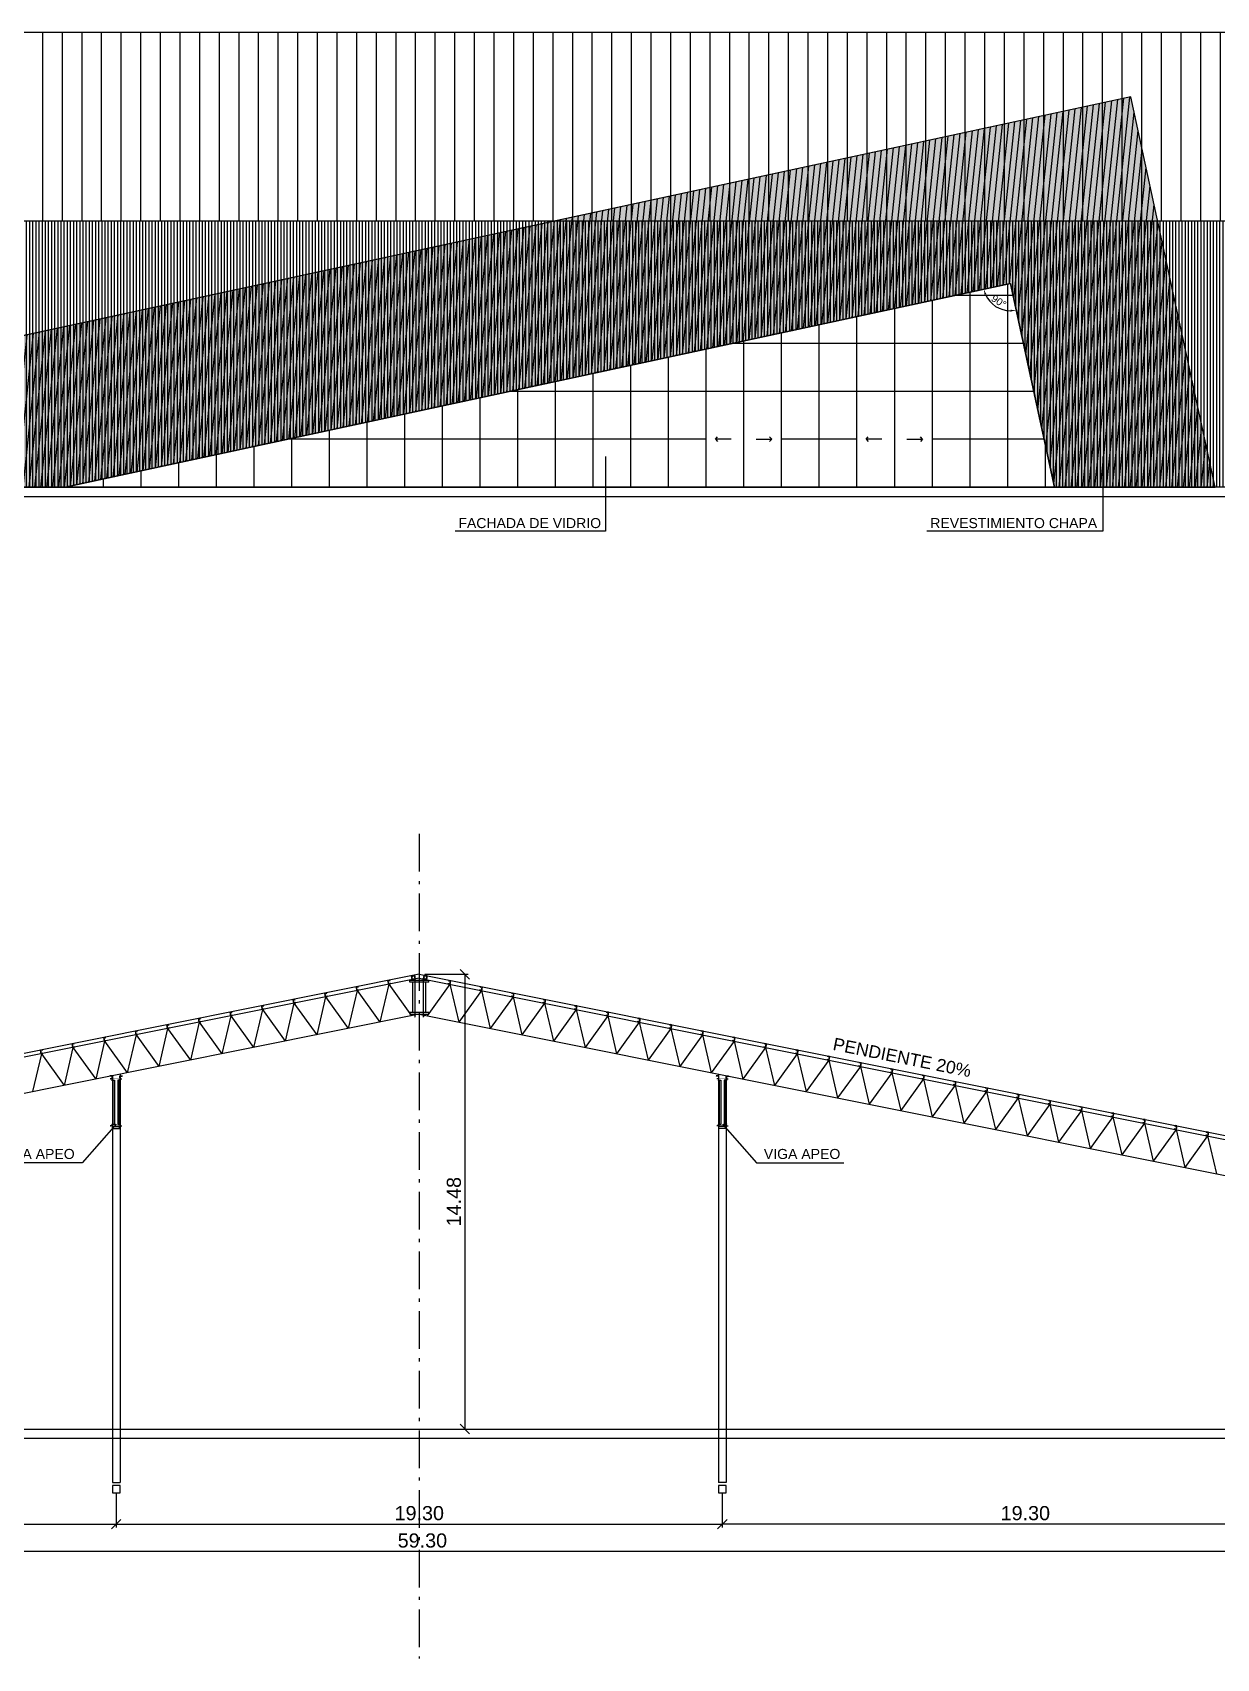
# Model space of a CAD drawing. Header units: metres. Extents: x 0 to 8715937, y -236336 to 216.
# Drawn here: x 337.3 to 375, y -132.8 to -81 of the extents above; entities that cross this region are included whole.
import ezdxf

# ---------------------------------------------------------------- set-up
doc = ezdxf.new("R2010")
doc.units = ezdxf.units.M
doc.header["$MEASUREMENT"] = 0
doc.header["$PDMODE"] = 3
doc.linetypes.add('ACAD_ISO10W100', pattern=[18, 12, -3, 0, -3])
for name, color, linetype in [('1', 7, 'Continuous'), ('AUX', 251, 'Continuous'), ('CARPINTERIA', 3, 'Continuous'), ('COLUMNAS', 210, 'Continuous'), ('COTAS INTERIORES', 2, 'Continuous'), ('Estructura', 7, 'Continuous'), ('MURO', 4, 'Continuous'), ('MURO 20 - vista', 5, 'Continuous'), ('Muro nuevo', 12, 'Continuous'), ('TEXTO', 7, 'Continuous')]:
    doc.layers.add(name, color=color, linetype=linetype)
doc.styles.add('AR', font='arial.ttf')
doc.styles.add('ARIAL', font='arial.ttf')
doc.dimstyles.new('CotaLoc0', dxfattribs={"dimtxt": 0.23, "dimasz": 0.18, "dimexe": 0.12, "dimexo": 0.37, "dimgap": 0.07, "dimtad": 1, "dimzin": 0, "dimdsep": 46, "dimtxsty": 'AR', "dimcen": 0.9, "dimclrd": 251, "dimclre": 251, "dimadec": 0, "dimazin": 0, "dimtfac": 1, "dimtofl": 0, "dimtmove": 1, "dimatfit": 3, "dimfxl": 0.18, "dimtolj": 1, "dimtzin": 0, "dimarcsym": 1})
doc.dimstyles.new('DIARCO-01', dxfattribs={"dimtxt": 0.45, "dimasz": 0.3, "dimexe": 0.1, "dimexo": 0.18, "dimgap": 0.12, "dimtad": 1, "dimzin": 0, "dimdsep": 46, "dimtxsty": 'AR', "dimblk": 'OBLIQUE', "dimcen": 0.09, "dimclrd": 52, "dimclre": 251, "dimclrt": 256, "dimadec": 0, "dimazin": 0, "dimtfac": 1, "dimtofl": 0, "dimtmove": 1, "dimatfit": 3, "dimldrblk": 'OBLIQUE', "dimfxl": 0.18, "dimtolj": 1, "dimtzin": 0, "dimarcsym": 1})

# ---------------------------------------------------------------- blocks, each defined once
blk = doc.blocks.new('Carpinteria 1')
at = {"ltscale": 0.1}
for p, q in [((-30.00000973973545, 6.473686312001599), (-30.00000973973545, 4.86396954459271e-11)), ((-28.3609756110701, 6.120000000041538), (-30.17936842111203, 6.120000000041538)), ((-28.80000973973551, 6.214738943591608), (-28.80000973973551, 4.86396954459271e-11)), ((-27.60000973973547, 5.955791575181574), (-27.60000973973547, 4.86396954459271e-11)), ((-26.40000973973542, 5.69684420677154), (-26.40000973973542, 4.86396954459271e-11)), ((-25.20000973973538, 5.43789683836152), (-25.20000973973538, 4.86396954459271e-11)), ((-24.00000973973636, 5.178949469951699), (-24.00000973973636, 4.866811715535751e-11)), ((-22.80000973973642, 4.920002101541708), (-22.80000973973642, 4.866811715535751e-11)), ((-21.27073170832898, 4.590000000041537), (-30.5095263158363, 4.590000000041537)), ((-21.60000973973638, 4.661054733131674), (-21.60000973973638, 4.866811715535751e-11)), ((-20.40000973973645, 4.402107364721668), (-20.40000973973645, 4.866811715535751e-11)), ((-19.2000097397364, 4.143159996311634), (-19.2000097397364, 4.866811715535751e-11)), ((-18.00000973973647, 3.884212627901629), (-18.00000973973647, 4.866811715535751e-11)), ((-16.80000973973642, 3.625265259491609), (-16.80000973973642, 4.866811715535751e-11)), ((-15.60000973973638, 3.366317891081575), (-15.60000973973638, 4.866811715535751e-11)), ((-14.18048780558786, 3.060000000041537), (-30.83968421056056, 3.060000000041537)), ((-14.40000973973645, 3.107370522671569), (-14.40000973973645, 4.866811715535751e-11)), ((-13.2000097397364, 2.848423154261549), (-13.2000097397364, 4.866811715535751e-11)), ((-12.00000973973647, 2.589475785851544), (-12.00000973973647, 4.866811715535751e-11)), ((-10.80000973973642, 2.33052841744151), (-10.80000973973642, 4.866811715535751e-11)), ((-27.30000973973529, 1.530000000023402), (-27.22929906161653, 1.60071067814216)), ((-25.50000973973556, 1.530000000023402), (-25.57072041785432, 1.60071067814216)), ((-22.50000973973636, 1.530000000023431), (-22.4292990616176, 1.600710678142188)), ((-20.70000973973663, 1.530000000023431), (-20.77072041785539, 1.600710678142188)), ((-9.600009739736379, 2.071581049031475), (-9.600009739736379, 4.866811715535751e-11)), ((-8.400009739736447, 1.81263368062147), (-8.400009739736447, 4.866811715535751e-11)), ((-31.20000973973549, 1.390198767215874), (-31.20000973973549, 4.86396954459271e-11)), ((-31.16984210528483, 1.530000000041535), (-27.60000973973547, 1.53000000004155)), ((-27.30000973973529, 1.530000000023402), (-27.22929906161653, 1.459289321904645)), ((-26.80000973973529, 1.530000000023402), (-27.30000973973529, 1.530000000023402)), ((-26.00000973973556, 1.530000000023402), (-25.50000973973556, 1.530000000023402)), ((-25.50000973973556, 1.530000000023402), (-25.57072041785432, 1.459289321904645)), ((-25.20000973973549, 1.530000000041535), (-22.80000973973642, 1.530000000041535)), ((-22.50000973973636, 1.530000000023431), (-22.4292990616176, 1.459289321904673)), ((-22.00000973973636, 1.530000000023431), (-22.50000973973636, 1.530000000023431)), ((-21.20000973973663, 1.530000000023431), (-20.70000973973663, 1.530000000023431)), ((-20.70000973973663, 1.530000000023431), (-20.77072041785539, 1.459289321904673)), ((-20.40000973973645, 1.53000000004155), (-7.090243902846851, 1.53000000004155)), ((-7.200009739736402, 1.55368631221145), (-7.200009739736402, 4.866811715535751e-11)), ((-6.00000973973647, 1.294738943801444), (-6.00000973973647, 4.866811715535751e-11)), ((-4.800009739736424, 1.03579157539141), (-4.800009739736424, 4.866811715535751e-11)), ((-3.600009739736379, 0.7768442069813902), (-3.600009739736379, 4.866811715535751e-11)), ((-2.400009739736333, 0.5178968385713562), (-2.400009739736333, 4.866811715535751e-11)), ((-1.200009739736288, 0.2589494701613221), (-1.200009739736288, 4.866811715535751e-11))]:
    blk.add_line(p, q, dxfattribs=at)
blk.add_lwpolyline([(-31.5000000000075, 4.86539063006423e-11), (-30.09846219011115, 6.494931314450194), (0, 1.874005712514209e-11)], close=True)
blk = doc.blocks.new('_Oblique')
at = {"layer": '1', "color": 0, "lineweight": -2}
blk.add_line((-0.5, -0.5), (0.5, 0.5), dxfattribs=at)
blk = doc.blocks.new('*D69')
at = {"layer": 'COTAS INTERIORES', "color": 251, "lineweight": -2, "transparency": 16777216}
for p, q in [((320.6532519197643, -127.6625036627176), (320.6532519197643, -128.5781448291974)), ((339.9532520512781, -127.5076328729732), (339.9532520512781, -128.5781448291974))]:
    blk.add_line(p, q, dxfattribs=at)
at = {"layer": 'COTAS INTERIORES', "color": 52, "lineweight": -2, "transparency": 16777216}
blk.add_line((320.6532519197643, -128.4781448291974), (339.9532520512781, -128.4781448291974), dxfattribs=at)
at = {"layer": 'Defpoints', "color": 0, "transparency": 16777216}
for p in [(339.9532520512781, -127.3276328729732), (320.6532519197643, -127.4825036627176), (339.9532520512781, -128.4781448291974)]:
    blk.add_point(p, dxfattribs=at)
at = {"layer": 'COTAS INTERIORES', "color": 52, "lineweight": -2, "transparency": 16777216, "xscale": 0.3, "yscale": 0.3, "zscale": 0.3, "rotation": 180}
blk.add_blockref('_Oblique', (320.6532519197643, -128.4781448291974), dxfattribs=at)
at = {"layer": 'COTAS INTERIORES', "color": 52, "lineweight": -2, "transparency": 16777216, "xscale": 0.3, "yscale": 0.3, "zscale": 0.3}
blk.add_blockref('_Oblique', (339.9532520512781, -128.4781448291974), dxfattribs=at)
at = {"layer": 'COTAS INTERIORES', "transparency": 16777216, "insert": (330.3032519855212, -128.1282335058686), "char_height": 0.45, "attachment_point": 5, "style": 'AR'}
blk.add_mtext('\\A1;19.30', dxfattribs=at)
blk = doc.blocks.new('L64')
at = {"layer": 'Estructura', "color": 0}
for p, q in [((-63.99960000067949, 0), (-62.01321891252883, 3.476166904205456)), ((0, 0), (-63.99960000067949, 0)), ((-10.69470000010915, 5.894700000062585), (-57.84565183037193, 5.894700000062585)), ((-5.894700000120793, 10.69470000005094), (-5.894700000062585, 57.84565183037193)), ((-3.476166904205456, 62.01321891258704), (0, 63.99960000067949)), ((0, 63.99960000067949), (0, 0))]:
    blk.add_line(p, q, dxfattribs=at)
for centre, start, end in [((-57.84565183037193, 1.094700000074226), 90, 150.2551187038851), ((-10.69470000010915, 10.69470000005094), 270, 0), ((-1.094700000074226, 57.84565183037193), 119.7448812961149, 180)]:
    blk.add_arc(centre, 4.8, start, end, dxfattribs=at)
blk = doc.blocks.new('*D71')
at = {"layer": 'COTAS INTERIORES', "color": 251, "lineweight": -2, "transparency": 16777216}
for p, q in [((320.052384124603, -127.3276328729732), (320.052384124603, -129.4494113534462)), ((379.35238412436, -127.3276328731492), (379.35238412436, -129.4494113534462))]:
    blk.add_line(p, q, dxfattribs=at)
at = {"layer": 'COTAS INTERIORES', "color": 52, "lineweight": -2, "transparency": 16777216}
blk.add_line((379.35238412436, -129.3494113534462), (320.052384124603, -129.3494113534462), dxfattribs=at)
at = {"layer": 'Defpoints', "color": 0, "transparency": 16777216}
for p in [(320.052384124603, -127.1476328729732), (379.35238412436, -127.1476328731492), (320.052384124603, -129.3494113534462)]:
    blk.add_point(p, dxfattribs=at)
at = {"layer": 'COTAS INTERIORES', "color": 52, "lineweight": -2, "transparency": 16777216, "xscale": 0.3, "yscale": 0.3, "zscale": 0.3, "rotation": 180}
blk.add_blockref('_Oblique', (320.052384124603, -129.3494113534462), dxfattribs=at)
at = {"layer": 'COTAS INTERIORES', "color": 52, "lineweight": -2, "transparency": 16777216, "xscale": 0.3, "yscale": 0.3, "zscale": 0.3}
blk.add_blockref('_Oblique', (379.35238412436, -129.3494113534462), dxfattribs=at)
at = {"layer": 'COTAS INTERIORES', "transparency": 16777216, "insert": (349.7023841244815, -128.9995000301174), "char_height": 0.45, "attachment_point": 5, "style": 'AR'}
blk.add_mtext('\\A1;59.30', dxfattribs=at)
blk = doc.blocks.new('*D73')
at = {"layer": 'COTAS INTERIORES', "color": 251, "lineweight": -2, "transparency": 16777216}
for p, q in [((359.2532517883436, -127.5076328729732), (359.2532517883436, -128.5781448291974)), ((378.5532519198574, -127.6625036627176), (378.5532519198574, -128.5781448291974))]:
    blk.add_line(p, q, dxfattribs=at)
at = {"layer": 'COTAS INTERIORES', "color": 52, "lineweight": -2, "transparency": 16777216}
blk.add_line((378.5532519198574, -128.4781448291974), (359.2532517883436, -128.4781448291974), dxfattribs=at)
at = {"layer": 'Defpoints', "color": 0, "transparency": 16777216}
for p in [(359.2532517883436, -127.3276328729732), (378.5532519198574, -127.4825036627176), (359.2532517883436, -128.4781448291974)]:
    blk.add_point(p, dxfattribs=at)
at = {"layer": 'COTAS INTERIORES', "color": 52, "lineweight": -2, "transparency": 16777216, "xscale": 0.3, "yscale": 0.3, "zscale": 0.3, "rotation": 180}
blk.add_blockref('_Oblique', (359.2532517883436, -128.4781448291974), dxfattribs=at)
at = {"layer": 'COTAS INTERIORES', "color": 52, "lineweight": -2, "transparency": 16777216, "xscale": 0.3, "yscale": 0.3, "zscale": 0.3}
blk.add_blockref('_Oblique', (378.5532519198574, -128.4781448291974), dxfattribs=at)
at = {"layer": 'COTAS INTERIORES', "transparency": 16777216, "insert": (368.9032518541005, -128.1282335058686), "char_height": 0.45, "attachment_point": 5, "style": 'AR'}
blk.add_mtext('\\A1;19.30', dxfattribs=at)
blk = doc.blocks.new('C 120')
at = {"layer": 'Estructura', "color": 2}
blk.add_lwpolyline([(50.00000000046566, 95), (48.40000000037253, 95), (48.39999999944121, 118.4000000000233), (1.600000000093132, 118.4000000000233), (1.600000000093132, 1.600000000093132), (48.39999999990687, 1.599999999976717), (48.40000000037253, 25), (50, 25), (50, 0), (0, 0), (0, 120), (50, 120)], close=True, dxfattribs=at)
blk = doc.blocks.new('*D76')
at = {"layer": 'COTAS INTERIORES', "color": 251, "lineweight": -2, "transparency": 16777216}
for p, q in [((349.7832519198109, -110.9619703214813), (351.1562661528316, -110.9619703214813)), ((349.7832519198109, -125.44654804694), (351.1562661528316, -125.44654804694))]:
    blk.add_line(p, q, dxfattribs=at)
at = {"layer": 'COTAS INTERIORES', "color": 52, "lineweight": -2, "transparency": 16777216}
blk.add_line((351.0562661528315, -110.9619703214813), (351.0562661528315, -125.44654804694), dxfattribs=at)
at = {"layer": 'Defpoints', "color": 0, "transparency": 16777216}
for p in [(349.6032519198109, -110.9619703214813), (349.6032519198109, -125.44654804694), (351.0562661528315, -125.44654804694)]:
    blk.add_point(p, dxfattribs=at)
at = {"layer": 'COTAS INTERIORES', "color": 52, "lineweight": -2, "transparency": 16777216, "xscale": 0.3, "yscale": 0.3, "zscale": 0.3}
for p, rotation in [((351.0562661528315, -110.9619703214813), 90), ((351.0562661528315, -125.44654804694), 270)]:
    blk.add_blockref('_Oblique', p, dxfattribs=dict(at, rotation=rotation))
at = {"layer": 'COTAS INTERIORES', "transparency": 16777216, "insert": (350.7065083083568, -118.2042591842106), "char_height": 0.45, "attachment_point": 5, "rotation": 90, "style": 'AR'}
blk.add_mtext('\\A1;14.48', dxfattribs=at)
blk = doc.blocks.new('*D77')
at = {"layer": 'COTAS INTERIORES', "color": 251, "lineweight": -2, "transparency": 16777216}
for p, q in [((339.9532516568298, -127.6625036627176), (339.9532516568298, -128.5781448291974)), ((359.2532517883436, -127.5076328729732), (359.2532517883436, -128.5781448291974))]:
    blk.add_line(p, q, dxfattribs=at)
at = {"layer": 'COTAS INTERIORES', "color": 52, "lineweight": -2, "transparency": 16777216}
blk.add_line((339.9532516568298, -128.4781448291974), (359.2532517883436, -128.4781448291974), dxfattribs=at)
at = {"layer": 'Defpoints', "color": 0, "transparency": 16777216}
for p in [(359.2532517883436, -127.3276328729732), (339.9532516568298, -127.4825036627176), (359.2532517883436, -128.4781448291974)]:
    blk.add_point(p, dxfattribs=at)
at = {"layer": 'COTAS INTERIORES', "color": 52, "lineweight": -2, "transparency": 16777216, "xscale": 0.3, "yscale": 0.3, "zscale": 0.3, "rotation": 180}
blk.add_blockref('_Oblique', (339.9532516568298, -128.4781448291974), dxfattribs=at)
at = {"layer": 'COTAS INTERIORES', "color": 52, "lineweight": -2, "transparency": 16777216, "xscale": 0.3, "yscale": 0.3, "zscale": 0.3}
blk.add_blockref('_Oblique', (359.2532517883436, -128.4781448291974), dxfattribs=at)
at = {"layer": 'COTAS INTERIORES', "transparency": 16777216, "insert": (349.6032517225867, -128.1282335058686), "char_height": 0.45, "attachment_point": 5, "style": 'AR'}
blk.add_mtext('\\A1;19.30', dxfattribs=at)
blk = doc.blocks.new('*D87')
at = {"layer": 'Defpoints', "color": 0, "transparency": 16777216}
for p in [(368.4302238305586, -88.95161673246605), (368.4302238305586, -88.95161673246605), (367.7839836333451, -89.53712124652526), (338.3317616404475, -95.44654804689752), (369.8317616404552, -95.44654804689755)]:
    blk.add_point(p, dxfattribs=at)
at = {"layer": 'MURO', "color": 251, "lineweight": -2, "transparency": 16777216}
blk.add_arc((368.4302238305586, -88.95161673246605), 0.8720332152379935, 204.0248650391534, 270.3293512053021, dxfattribs=at)
at = {"layer": 'MURO', "color": 251, "transparency": 16777216}
for points in [[(367.6052205377243, -89.31597106970914), (367.6622511606398, -89.29732950191358), (367.5778111457954, -89.13555841706501)], [(368.4319687919192, -89.79381403465312), (368.4385041663938, -89.85345704665352), (368.6141655151576, -89.80402941722926)]]:
    blk.add_solid(points, dxfattribs=at)
at = {"layer": 'MURO', "color": 0, "transparency": 16777216, "insert": (368.0591397300649, -89.52692161308615), "char_height": 0.23, "attachment_point": 5, "rotation": 327.17710812222754, "style": 'AR'}
blk.add_mtext('\\A1;90°', dxfattribs=at)

msp = doc.modelspace()

# ---------------------------------------------------------------- hatches: boundary and pattern name
at = {"layer": 'AUX'}
h = msp.add_hatch(dxfattribs=at)
h.set_pattern_fill('ANSI31', color=256, scale=5, angle=45)
h.set_pattern_definition([(90, (2028.237910315626, -190.0970375811917), (-0.625, 1.110223024625157e-16), [])])
h.paths.add_polyline_path([(312.1794835259473, -86.95969724353156), (393.3794932655051, -86.95969724353156), (393.3794932655046, -80.96197032148127), (312.1794835259473, -80.96197032148127)])
at = {"layer": 'MURO 20 - vista', "ltscale": 0.1}
h = msp.add_hatch(dxfattribs=at)
h.set_pattern_fill('ANSI31', color=0, scale=0.8, angle=45)
h.set_pattern_definition([(90, (0, 0), (-0.1, 1.387778780781446e-17), [])])
h.paths.add_polyline_path([(332.2117713801827, -93.29654804701389), (332.2117713811364, -95.44654804690906), (338.3317616404476, -95.44654804689753), (368.4302238305587, -88.95161673246608), (369.8317616404433, -95.4465480468992), (393.3794932655048, -95.44654804688388), (393.3794932655048, -86.95969724353156), (312.1794835259473, -86.95969724353156), (312.179483525947, -95.4465480469055), (316.5095406311303, -95.44654804674774), (316.5095406311303, -93.29654804676692), (318.7695517803623, -93.2965480472203), (318.7695517813155, -95.44654804689335), (320.8876536364817, -95.4465480469153), (320.8876536364826, -90.89654804683124), (324.4876536359945, -90.89654804696019), (324.4876536369472, -95.44654804691936), (326.5296210008814, -95.44654804694004), (326.5296210008879, -93.29654804689133), (327.5296211488625, -93.29654804698528), (327.5296211488569, -95.44654804691785), (331.111771380183, -95.44654804691112), (331.111771380183, -93.2965480468849)])
at = {"layer": 'Muro nuevo', "ltscale": 0.1}
h = msp.add_hatch(color=1, dxfattribs=at)
h.dxf.hatch_style = 1
h.paths.add_polyline_path([(374.9468498531636, -95.44654804689753), (372.263053753114, -83.00944416808994), (329.1592895709859, -92.31078275436383), (329.8359547130225, -95.44654804686233), (338.3317616404476, -95.44654804689753), (368.4302238305587, -88.95161673246608), (369.8317616404553, -95.44654804689753)])
h = msp.add_hatch(dxfattribs=at)
h.set_pattern_fill('ANSI31', color=0, scale=1.5, angle=39)
h.set_pattern_definition([(83.99999999999999, (129.526823454994, -47.73594076835496), (-0.1864728553815512, 0.01959908686268505), [])])
h.paths.add_polyline_path([(332.2117713801828, -93.2965480470139), (332.2117713811364, -95.44654804689752), (338.3317616404476, -95.44654804689753), (368.4302238305587, -88.95161673246608), (369.8317616404553, -95.44654804689753), (374.9468498531636, -95.44654804689753), (372.263053753114, -83.00944416808994), (329.1592895709859, -92.31078275436383), (329.8359547130301, -95.44654804689753), (331.111771380183, -95.44654804689752), (331.1117713801831, -93.2965480468849)])

# ---------------------------------------------------------------- linework, layer by layer
at = {"ltscale": 0.1}
msp.add_line((372.263053753114, -83.00944416808994), (329.1592895709858, -92.31078275436339), dxfattribs=at)
at = {"linetype": 'ACAD_ISO10W100', "ltscale": 0.1}
msp.add_line((349.6032519198109, -106.4907402797298), (349.6032519198109, -132.7553961071378), dxfattribs=at)
at = {"color": 4, "ltscale": 0.21}
for points in [[(398.1794835254816, -95.74654804745226), (398.1794835254816, -95.74654804745226), (398.1794835259473, -95.44654804694004), (299.1794835259473, -95.44654804688183), (299.1794835264129, -95.74654804751047), (398.1794835254816, -95.74654804745226)], [(306.0186860632462, -125.7465480474523), (306.0186860632462, -125.7465480474523), (306.0186860627805, -125.44654804694), (390.0186860599692, -125.44654804694), (390.0186860595036, -125.7465480475684), (306.0186860632462, -125.7465480474523)]]:
    msp.add_lwpolyline(points, dxfattribs=at)
at = {"layer": 'COLUMNAS'}
for points in [[(340.0732519198579, -127.2425036624941), (339.8332519198578, -127.2425036624939), (339.8332519198578, -127.4825036627174), (340.0732519198579, -127.4825036627176)], [(359.3732519198578, -127.2425036624941), (359.1332519198578, -127.2425036624939), (359.1332519198578, -127.4825036627174), (359.3732519198578, -127.4825036627176)]]:
    msp.add_lwpolyline(points, close=True, dxfattribs=at)
at = {"layer": 'Estructura', "ltscale": 0.1}
for p, q in [((349.6032519198109, -110.9619703214813), (320.2532519197641, -116.8373164865718)), ((349.6032519198109, -111.0843510784411), (320.2532519197641, -116.9596972435316)), ((348.6288061515293, -111.2807165568074), (348.3473840882731, -112.4877216132378)), ((348.6288061515293, -111.2807165568074), (349.3528228237711, -112.2866338661382)), ((349.6032519198109, -110.9619703214813), (378.9532519198576, -116.8373164865718)), ((349.6032519198109, -111.0843510784411), (378.9532519198576, -116.9596972435316)), ((350.5776976880925, -111.2807165568074), (349.8536810158506, -112.2866338661382)), ((350.5776976880925, -111.2807165568074), (350.8591197513487, -112.4877216132378)), ((346.6179286805335, -111.6828920510067), (346.3365066172776, -112.8898971074371)), ((346.6179286805335, -111.6828920510067), (347.3419453527755, -112.6888093603374)), ((347.6230886598242, -111.4804117911167), (347.3419453527753, -112.6888093603373)), ((347.6230886598242, -111.4804117911167), (348.3473840882731, -112.4877216132378)), ((351.5834151797975, -111.4804117911167), (350.8591197513487, -112.4877216132378)), ((351.5834151797975, -111.4804117911167), (351.8645584868465, -112.6888093603373)), ((352.5885751590882, -111.6828920510067), (351.8645584868462, -112.6888093603374)), ((352.5885751590882, -111.6828920510067), (352.8699972223442, -112.8898971074371)), ((349.6032519198109, -112.2365480469307), (321.0532519197643, -117.94654804694)), ((343.6013337178329, -112.2847627795153), (343.3201904107839, -113.4931603487359)), ((343.6013337178329, -112.2847627795153), (344.3256291462817, -113.2920726016363)), ((344.6070512095376, -112.085067545206), (344.3256291462817, -113.2920726016363)), ((344.6070512095376, -112.085067545206), (345.3310678817797, -113.0909848545367)), ((345.6122111888284, -111.882587285316), (345.3310678817797, -113.0909848545366)), ((345.6122111888284, -111.882587285316), (346.3365066172776, -112.8898971074371)), ((349.6032519198109, -112.2365480469307), (378.1532519198574, -117.94654804694)), ((353.5942926507934, -111.882587285316), (352.8699972223442, -112.8898971074371)), ((353.5942926507934, -111.882587285316), (353.875435957842, -113.0909848545366)), ((354.5994526300841, -112.085067545206), (353.875435957842, -113.0909848545367)), ((354.5994526300841, -112.085067545206), (354.88087469334, -113.2920726016363)), ((355.6051701217889, -112.2847627795153), (354.88087469334, -113.2920726016363)), ((355.6051701217889, -112.2847627795153), (355.8863134288379, -113.4931603487359)), ((340.585296267546, -112.8894185336043), (340.3038742042901, -114.0964235900346)), ((340.585296267546, -112.8894185336043), (341.3093129397881, -113.895335842935)), ((341.5904562468371, -112.6869382737144), (341.3093129397881, -113.8953358429351)), ((341.5904562468371, -112.6869382737144), (342.3147516752858, -113.6942480958355)), ((342.5961737385419, -112.4872430394051), (342.3147516752858, -113.6942480958355)), ((342.5961737385419, -112.4872430394051), (343.3201904107839, -113.4931603487359)), ((356.6103301010799, -112.4872430394051), (355.8863134288379, -113.4931603487359)), ((356.6103301010799, -112.4872430394051), (356.8917521643359, -113.6942480958355)), ((357.6160475927846, -112.6869382737144), (356.8917521643359, -113.6942480958355)), ((357.6160475927846, -112.6869382737144), (357.8971908998336, -113.8953358429351)), ((358.6212075720757, -112.8894185336043), (357.8971908998336, -113.895335842935)), ((358.6212075720757, -112.8894185336043), (358.9026296353317, -114.0964235900346)), ((338.5744187965504, -113.2915940278035), (338.2929967332942, -114.4985990842338)), ((338.5744187965504, -113.2915940278035), (339.2984354687923, -114.2975113371342)), ((339.5795787758414, -113.0891137679136), (339.2984354687923, -114.2975113371342)), ((339.5795787758414, -113.0891137679136), (340.3038742042901, -114.0964235900346)), ((359.6269250637804, -113.0891137679136), (358.9026296353317, -114.0964235900346)), ((359.6269250637804, -113.0891137679136), (359.9080683708295, -114.2975113371342)), ((360.6320850430714, -113.2915940278035), (359.9080683708295, -114.2975113371342)), ((360.6320850430714, -113.2915940278035), (360.9135071063275, -114.4985990842338)), ((337.5687013048453, -113.4912892621128), (337.2875579977965, -114.6996868313334)), ((337.5687013048453, -113.4912892621128), (338.2929967332942, -114.4985990842338)), ((361.6378025347765, -113.4912892621128), (360.9135071063275, -114.4985990842338)), ((361.6378025347765, -113.4912892621128), (361.9189458418252, -114.6996868313334)), ((362.6429625140672, -113.6937695220025), (361.9189458418255, -114.6996868313333)), ((362.6429625140672, -113.6937695220025), (362.9243845773234, -114.9007745784329)), ((363.6486800057722, -113.8934647563118), (362.9243845773234, -114.9007745784329)), ((363.6486800057722, -113.8934647563118), (363.9298233128212, -115.1018623255324)), ((339.8332519197639, -114.1905480469401), (339.8332519197639, -127.1476328729734)), ((340.0732519197639, -114.1425480469401), (340.0732519197639, -127.1476328729729)), ((359.1332519198578, -114.1425480469401), (359.1332519198578, -127.1476328729729)), ((359.3732519198578, -114.1905480469401), (359.3732519198578, -127.1476328729734)), ((364.653839985063, -114.0959450162018), (363.9298233128212, -115.1018623255325)), ((364.653839985063, -114.0959450162018), (364.9352620483193, -115.3029500726321)), ((365.6595574767681, -114.2956402505111), (364.9352620483193, -115.3029500726321)), ((365.6595574767681, -114.2956402505111), (365.940700783817, -115.5040378197317)), ((366.6647174560588, -114.498120510401), (365.940700783817, -115.5040378197317)), ((366.6647174560588, -114.498120510401), (366.946139519315, -115.7051255668313)), ((367.6704349477639, -114.6978157447102), (366.946139519315, -115.7051255668313)), ((367.6704349477639, -114.6978157447102), (367.9515782548128, -115.9062133139309)), ((368.6758384338848, -114.899079578323), (367.9515782548128, -115.9062133139309)), ((368.6758384338848, -114.899079578323), (368.9570169903109, -116.1073010610304)), ((369.6812419200055, -115.1003434119358), (368.9570169903109, -116.1073010610304)), ((369.6812419200055, -115.1003434119358), (369.9624557258088, -116.30838880813)), ((370.6866454061262, -115.3016072455489), (369.9624557258088, -116.30838880813)), ((370.6866454061262, -115.3016072455489), (370.9678944613066, -116.5094765552295)), ((371.6921193910016, -115.502518906135), (370.967894461307, -116.5094765552296)), ((371.6921193910016, -115.502518906135), (371.9733331968049, -116.7105643023292)), ((372.6975228771223, -115.7037827397481), (371.9733331968049, -116.7105643023292)), ((372.6975228771223, -115.7037827397481), (372.9787719323027, -116.9116520494287)), ((373.7029968619977, -115.9046944003342), (372.9787719323031, -116.9116520494288)), ((373.7029968619977, -115.9046944003342), (373.984210667801, -117.1127397965284)), ((374.7084003481184, -116.1059582339473), (373.984210667801, -117.1127397965284)), ((374.7084003481184, -116.1059582339473), (374.9896494032988, -117.313827543628)), ((339.8332519197639, -127.1476328729734), (340.0732519197639, -127.1476328729729)), ((359.3732519198578, -127.1476328729734), (359.1332519198578, -127.1476328729729))]:
    msp.add_line(p, q, dxfattribs=at)
at = {"layer": 'Estructura', "color": 3}
for p, q in [((349.3032519198173, -111.1444057240797), (349.9032519198076, -111.1444057240802)), ((349.3032519198173, -111.20840572408), (349.3032519198173, -111.1444057240797)), ((349.9032519198076, -111.2084057240796), (349.3032519198173, -111.20840572408)), ((349.9032519198045, -111.20840572408), (349.9032519198045, -111.1444057240797)), ((349.3032519198177, -112.1725480469304), (349.3032519198182, -112.2365480469307)), ((349.3032519198177, -112.1725480469304), (349.9032519198076, -112.1725480469313)), ((349.3032519198182, -112.2365480469307), (349.9032519198076, -112.2365480469307)), ((349.9032519198076, -112.2365480469307), (349.9032519198076, -112.1725480469313)), ((339.8352517445948, -115.8765475719141), (339.8352517445948, -115.8005480469141)), ((339.8352517445948, -115.8005480469141), (340.061251832091, -115.8005480469129)), ((339.8352517445952, -115.8075480031643), (340.061251832091, -115.8075480031643)), ((339.8352517445948, -115.8765475719141), (340.061251832091, -115.8765475719128)), ((340.061251832091, -115.8765475719128), (340.061251832091, -115.8005480469127)), ((359.1452520075308, -115.8765475719128), (359.1452520075308, -115.8005480469127)), ((359.371252095027, -115.8005480469141), (359.1452520075308, -115.8005480469129)), ((359.3712520950265, -115.8075480031643), (359.1452520075308, -115.8075480031643)), ((359.371252095027, -115.8765475719141), (359.1452520075308, -115.8765475719128)), ((359.371252095027, -115.8765475719141), (359.371252095027, -115.8005480469141))]:
    msp.add_line(p, q, dxfattribs=at)
at = {"layer": 'Estructura'}
for p, q in [((349.3932519198169, -112.1725480469305), (349.3932519198165, -111.2108047290472)), ((349.4732519198155, -112.2491479994294), (349.4732519198155, -111.097351078441)), ((349.7332519198114, -112.2491479994294), (349.7332519198112, -111.0973510784415)), ((349.8132519198093, -112.1725480469312), (349.8132519198098, -111.2108047290476))]:
    msp.add_line(p, q, dxfattribs=at)
at = {"layer": 'Estructura', "color": 5, "const_width": 0.009999999999834586}
for points in [[(339.8282517883446, -114.3705480469379), (339.8282517883446, -114.2905480469384), (340.0682517883412, -114.2905480469393), (340.0682517883407, -114.3705480469379)], [(339.8282517883432, -114.3705480469381), (339.8282517883437, -114.2905480469393), (340.0682517883394, -114.2905480469393), (340.0682517883394, -114.3705480469381)], [(359.3782520512772, -114.3705480469379), (359.3782520512772, -114.2905480469384), (359.1382520512806, -114.2905480469393), (359.138252051281, -114.3705480469379)], [(359.3782520512785, -114.3705480469381), (359.3782520512781, -114.2905480469393), (359.1382520512824, -114.2905480469393), (359.1382520512824, -114.3705480469381)], [(339.8282517883446, -115.7105480469157), (339.8282517883446, -115.7905480469132), (340.0682517883407, -115.7905480469141), (340.0682517883407, -115.7105480469167)], [(359.3782520512772, -115.7105480469157), (359.3782520512772, -115.7905480469132), (359.138252051281, -115.7905480469141), (359.138252051281, -115.7105480469167)]]:
    msp.add_lwpolyline(points, dxfattribs=at)
at = {"layer": 'Estructura'}
for points in [[(339.8953031275415, -114.3284797917257), (339.8953031275415, -115.7445533130205), (339.8503031275424, -115.7445533130205), (339.8503031275424, -114.3284797917267)], [(340.0012004491438, -114.3284797917257), (340.0012004491438, -115.7445533130205), (340.0462004491438, -115.7445533130205), (340.0462004491438, -114.3284797917267)], [(359.205303390478, -114.3284797917257), (359.205303390478, -115.7445533130205), (359.1603033904779, -115.7445533130205), (359.1603033904779, -114.3284797917267)], [(359.3112007120802, -114.3284797917257), (359.3112007120802, -115.7445533130205), (359.3562007120794, -115.7445533130205), (359.3562007120794, -114.3284797917267)]]:
    msp.add_lwpolyline(points, close=True, dxfattribs=at)
at = {"layer": 'MURO', "color": 3}
msp.add_lwpolyline([(312.1794835259473, -86.95969724353156), (393.3794932655051, -86.95969724353156), (393.3794932655046, -80.96197032148127), (312.1794835259473, -80.96197032148127)], close=True, dxfattribs=at)
at = {"layer": 'MURO', "ltscale": 0.1}
for points in [[(374.9468498531636, -95.44654804689753), (372.263053753114, -83.00944416808994), (329.1592895709858, -92.31078275436339), (329.8359547130301, -95.44654804689753), (338.3317616404476, -95.44654804689753), (368.4302238305587, -88.95161673246608), (369.8317616404553, -95.44654804689753)], [(312.1794835259473, -86.95969724353156), (393.3794932655048, -86.95969724353156), (393.3794932655048, -95.44654804688388), (369.8317616404433, -95.4465480468992), (368.4302238305587, -88.95161673246608), (338.3317616404476, -95.44654804689753), (312.1794835259473, -95.4465480469055)]]:
    msp.add_lwpolyline(points, close=True, dxfattribs=at)
at = {"layer": 'TEXTO', "linetype": 'ByBlock', "lineweight": -2}
for points in [[(355.5293675018077, -94.47176921451795), (355.5293675018077, -96.84144245177195), (350.7432300971525, -96.84144245183016)], [(371.3708953246662, -94.47176921451795), (371.3708953242005, -96.84144245183016), (365.7699022480558, -96.84144245183016)], [(339.9482517883429, -115.7398869940995), (338.8664996435214, -116.9655014314977), (336.0786747047351, -116.9655014315559)], [(359.2582520512789, -115.7398869940995), (360.3400041961004, -116.9655014314977), (363.1278291348866, -116.9655014315559)]]:
    msp.add_lwpolyline(points, dxfattribs=at)

# ---------------------------------------------------------------- block references
at = {"layer": 'CARPINTERIA', "xscale": -1}
msp.add_blockref('Carpinteria 1', (338.3317616405058, -95.44654804690371), dxfattribs=at)
at = {"layer": 'Estructura'}
for p, xscale, yscale, zscale, rotation in [((348.6040170720488, -111.1649295906235), -0.0009999999999830338, 0.0009999999999830344, 0.0009999999999830344, 191.3099324736961), ((349.3516427439921, -111.012337987795), -0.0009999999999830349, 0.0009999999999830349, 0.0009999999999830349, 191.3199672651838), ((349.4496973752753, -110.9927092006782), 0.0009999999999830349, 0.0009999999999830349, 0.0009999999999830349, 191.3199672651838), ((349.7568064643465, -110.9927092006782), -0.0009999999999830349, 0.0009999999999830349, 0.0009999999999830349, 168.6800327348162), ((349.8548610956296, -111.012337987795), 0.0009999999999830349, 0.0009999999999830349, 0.0009999999999830349, 168.6800327348162), ((350.6024867675729, -111.1649295906235), 0.0009999999999830338, 0.0009999999999830338, 0.0009999999999830338, 168.6900675263039), ((345.5861669660832, -111.7686830340295), -0.0009999999999830338, 0.0009999999999830344, 0.0009999999999830344, 191.3099324736961), ((346.5931396010529, -111.5671050848227), -0.0009999999999830338, 0.0009999999999830344, 0.0009999999999830344, 191.3099324736961), ((347.5970444370788, -111.3665075398302), -0.0009999999999830338, 0.0009999999999830344, 0.0009999999999830344, 191.3099324736961), ((351.6094594025429, -111.3665075398302), 0.0009999999999830338, 0.0009999999999830338, 0.0009999999999830338, 168.6900675263039), ((352.6133642385688, -111.5671050848227), 0.0009999999999830338, 0.0009999999999830338, 0.0009999999999830338, 168.6900675263039), ((353.6203368735386, -111.7686830340295), 0.0009999999999830338, 0.0009999999999830338, 0.0009999999999830338, 168.6900675263039), ((342.5713846590613, -112.3714560732212), -0.0009999999999830338, 0.0009999999999830344, 0.0009999999999830344, 191.3099324736961), ((343.5752894950874, -112.1708585282287), -0.0009999999999830338, 0.0009999999999830344, 0.0009999999999830344, 191.3099324736961), ((344.5822621300574, -111.969280579022), -0.0009999999999830338, 0.0009999999999830344, 0.0009999999999830344, 191.3099324736961), ((354.6242417095643, -111.969280579022), 0.0009999999999830338, 0.0009999999999830338, 0.0009999999999830338, 168.6900675263039), ((355.6312143445343, -112.1708585282287), 0.0009999999999830338, 0.0009999999999830338, 0.0009999999999830338, 168.6900675263039), ((356.6351191805604, -112.3714560732212), 0.0009999999999830338, 0.0009999999999830338, 0.0009999999999830338, 168.6900675263039), ((340.5605071880657, -112.7736315674203), -0.0009999999999830338, 0.0009999999999830344, 0.0009999999999830344, 191.3099324736961), ((341.5644120240916, -112.5730340224279), -0.0009999999999830338, 0.0009999999999830344, 0.0009999999999830344, 191.3099324736961), ((357.6420918155302, -112.5730340224279), 0.0009999999999830338, 0.0009999999999830338, 0.0009999999999830338, 168.6900675263039), ((358.6459966515561, -112.7736315674203), 0.0009999999999830338, 0.0009999999999830338, 0.0009999999999830338, 168.6900675263039), ((337.5426570821, -113.3773850108262), -0.0009999999999830338, 0.0009999999999830344, 0.0009999999999830344, 191.3099324736961), ((338.5496297170698, -113.1758070616195), -0.0009999999999830338, 0.0009999999999830344, 0.0009999999999830344, 191.3099324736961), ((339.5535345530956, -112.975209516627), -0.0009999999999830338, 0.0009999999999830344, 0.0009999999999830344, 191.3099324736961), ((359.6529692865262, -112.975209516627), 0.0009999999999830338, 0.0009999999999830338, 0.0009999999999830338, 168.6900675263039), ((360.6568741225519, -113.1758070616195), 0.0009999999999830338, 0.0009999999999830338, 0.0009999999999830338, 168.6900675263039), ((361.6638467575217, -113.3773850108262), 0.0009999999999830338, 0.0009999999999830338, 0.0009999999999830338, 168.6900675263039), ((362.6677515935477, -113.5779825558186), 0.0009999999999830338, 0.0009999999999830338, 0.0009999999999830338, 168.6900675263039), ((363.6747242285177, -113.7795605050253), 0.0009999999999830338, 0.0009999999999830338, 0.0009999999999830338, 168.6900675263039), ((364.6786290645435, -113.9801580500178), 0.0009999999999830338, 0.0009999999999830338, 0.0009999999999830338, 168.6900675263039), ((365.6856016995135, -114.1817359992245), 0.0009999999999830338, 0.0009999999999830338, 0.0009999999999830338, 168.6900675263039), ((366.6895065355394, -114.382333544217), 0.0009999999999830338, 0.0009999999999830338, 0.0009999999999830338, 168.6900675263039), ((367.6964791705093, -114.5839114934237), 0.0009999999999830338, 0.0009999999999830338, 0.0009999999999830338, 168.6900675263039), ((368.7018826566302, -114.7851753270365), 0.0009999999999830338, 0.0009999999999830338, 0.0009999999999830338, 168.6900675263039), ((369.7072861427511, -114.9864391606494), 0.0009999999999830338, 0.0009999999999830338, 0.0009999999999830338, 168.6900675263039), ((370.7126896288719, -115.1877029942623), 0.0009999999999830338, 0.0009999999999830338, 0.0009999999999830338, 168.6900675263039), ((371.7181636137472, -115.3886146548486), 0.0009999999999830338, 0.0009999999999830338, 0.0009999999999830338, 168.6900675263039), ((372.723567099868, -115.5898784884615), 0.0009999999999830338, 0.0009999999999830338, 0.0009999999999830338, 168.6900675263039), ((373.7290410847432, -115.7907901490478), 0.0009999999999830338, 0.0009999999999830338, 0.0009999999999830338, 168.6900675263039), ((374.7344445708641, -115.9920539826607), 0.0009999999999830338, 0.0009999999999830338, 0.0009999999999830338, 168.6900675263039)]:
    msp.add_blockref('C 120', p, dxfattribs=dict(at, xscale=xscale, yscale=yscale, zscale=zscale, rotation=rotation))
at = {"layer": 'Estructura', "color": 3, "rotation": 180}
for p, xscale, yscale, zscale in [((349.473251919815, -112.2491479994294), -0.001187499999979026, 0.001187499999979026, 0.001187499999979026), ((349.4732519198154, -112.2491479994294), -0.001187499999986133, 0.001187499999986133, 0.001187499999986133), ((349.73325191981, -112.2491479994299), 0.001187499999979026, 0.001187499999979026, 0.001187499999979026), ((349.7332519198113, -112.2491479994294), 0.001187499999986133, 0.001187499999986133, 0.001187499999986133), ((339.8282517883455, -114.1981479994403), -0.001187499999979026, 0.001187499999979026, 0.001187499999979026), ((339.8282517883441, -114.1981479994398), -0.001187499999986133, 0.001187499999986133, 0.001187499999986133), ((339.8282517883437, -114.2905480469393), -0.0009999999999834603, 0.0009999999999834603, 0.0009999999999834603), ((339.8282517883418, -114.2905480469393), -0.0009999999999763544, 0.0009999999999763544, 0.0009999999999763544), ((340.0682517883403, -114.1981479994398), 0.001187499999979026, 0.001187499999979026, 0.001187499999979026), ((340.0682517883398, -114.1981479994398), 0.001187499999986133, 0.001187499999986133, 0.001187499999986133), ((340.0682517883416, -114.2905480469393), 0.0009999999999834603, 0.0009999999999834603, 0.0009999999999834603), ((340.0682517883403, -114.2905480469393), 0.0009999999999763547, 0.0009999999999763547, 0.0009999999999763547), ((359.1382520512815, -114.1981479994398), -0.001187499999979026, 0.001187499999979026, 0.001187499999979026), ((359.1382520512819, -114.1981479994398), -0.001187499999986133, 0.001187499999986133, 0.001187499999986133), ((359.1382520512801, -114.2905480469393), -0.0009999999999834603, 0.0009999999999834603, 0.0009999999999834603), ((359.1382520512815, -114.2905480469393), -0.0009999999999763547, 0.0009999999999763547, 0.0009999999999763547), ((359.3782520512763, -114.1981479994403), 0.001187499999979026, 0.001187499999979026, 0.001187499999979026), ((359.3782520512776, -114.1981479994398), 0.001187499999986133, 0.001187499999986133, 0.001187499999986133), ((359.3782520512781, -114.2905480469393), 0.0009999999999834603, 0.0009999999999834603, 0.0009999999999834603), ((359.3782520512799, -114.2905480469393), 0.0009999999999763544, 0.0009999999999763544, 0.0009999999999763544)]:
    msp.add_blockref('L64', p, dxfattribs=dict(at, xscale=xscale, yscale=yscale, zscale=zscale))
at = {"layer": 'Estructura', "color": 3, "yscale": 0.0009999999999834603, "zscale": 0.0009999999999834603}
for p, xscale in [((339.8282517883437, -115.7905480469129), 0.0009999999999834603), ((340.0682517883416, -115.7905480469134), -0.0009999999999834603), ((359.1382520512801, -115.7905480469134), 0.0009999999999834603), ((359.3782520512781, -115.7905480469129), -0.0009999999999834603)]:
    msp.add_blockref('L64', p, dxfattribs=dict(at, xscale=xscale))

# ---------------------------------------------------------------- texts
at = {"layer": 'TEXTO', "char_height": 0.32, "style": 'ARIAL'}
for s, insert, width, attachment_point, rotation in [('FACHADA DE VIDRIO', (350.8485005205432, -96.42818262066679), 12.48731345389944, 1, 359.99999999885557), ('REVESTIMIENTO CHAPA', (365.8751726714465, -96.42818262066679), 12.48731345389944, 1, 359.99999999885557), ('VIGA APEO', (338.6295275451967, -116.5243137818096), 7.666055743257695, 3, 1.1444030522466218e-09), ('VIGA APEO', (360.5769762944251, -116.5243137818096), 7.666055743257695, 1, 359.99999999885557)]:
    msp.add_mtext(s, dxfattribs=dict(at, insert=insert, width=width, attachment_point=attachment_point, rotation=rotation))
at = {"layer": 'TEXTO', "ltscale": 0.49, "insert": (367.2106007260935, -113.8522405819199), "char_height": 0.4, "width": 4.944470630489717, "attachment_point": 3, "rotation": 348.65826200128157, "style": 'AR'}
msp.add_mtext('PENDIENTE 20%', dxfattribs=at)

# ---------------------------------------------------------------- dimensions: what is measured, and where the dimension line sits
at = {"layer": 'COTAS INTERIORES'}
for base, p1, p2, angle, picture, middle in [((351.0562661528315, -125.44654804694), (349.6032519198109, -110.9619703214813), (349.6032519198109, -125.44654804694), 90, '*D76', (350.7065083083568, -118.2042591842106)), ((320.052384124603, -129.3494113534462), (379.35238412436, -127.1476328731492), (320.052384124603, -127.1476328729732), 180, '*D71', (349.7023841244815, -128.9995000301174)), ((359.2532517883436, -128.4781448291974), (378.5532519198574, -127.4825036627176), (359.2532517883436, -127.3276328729732), 180, '*D73', (368.9032518541005, -128.1282335058686))]:
    dim = msp.add_linear_dim(base=base, p1=p1, p2=p2, angle=angle, dimstyle='DIARCO-01', dxfattribs=at)
    dim.commit()
    dim.dimension.update_dxf_attribs({"geometry": picture, "text_midpoint": middle})
for base, p1, p2, picture, middle in [((339.9532520512781, -128.4781448291974), (320.6532519197643, -127.4825036627176), (339.9532520512781, -127.3276328729732), '*D69', (330.3032519855212, -128.1282335058686)), ((359.2532517883436, -128.4781448291974), (339.9532516568298, -127.4825036627176), (359.2532517883436, -127.3276328729732), '*D77', (349.6032517225867, -128.1282335058686))]:
    dim = msp.add_linear_dim(base=base, p1=p1, p2=p2, dimstyle='DIARCO-01', dxfattribs=at)
    dim.commit()
    dim.dimension.update_dxf_attribs({"geometry": picture, "text_midpoint": middle})
at = {"layer": 'MURO', "color": 3}
dim = msp.add_angular_dim_2l(base=(367.7839836333451, -89.53712124652526), line1=((338.3317616404476, -95.44654804689753), (368.4302238305587, -88.95161673246608)), line2=((368.4302238305587, -88.95161673246608), (369.8317616404553, -95.44654804689753)), dimstyle='CotaLoc0', override={"dimfxlon": 1}, dxfattribs=at)
dim.commit()
dim.dimension.update_dxf_attribs({"geometry": '*D87', "text_midpoint": (368.0591397300649, -89.52692161308613)})

doc.saveas('drawing.dxf')
